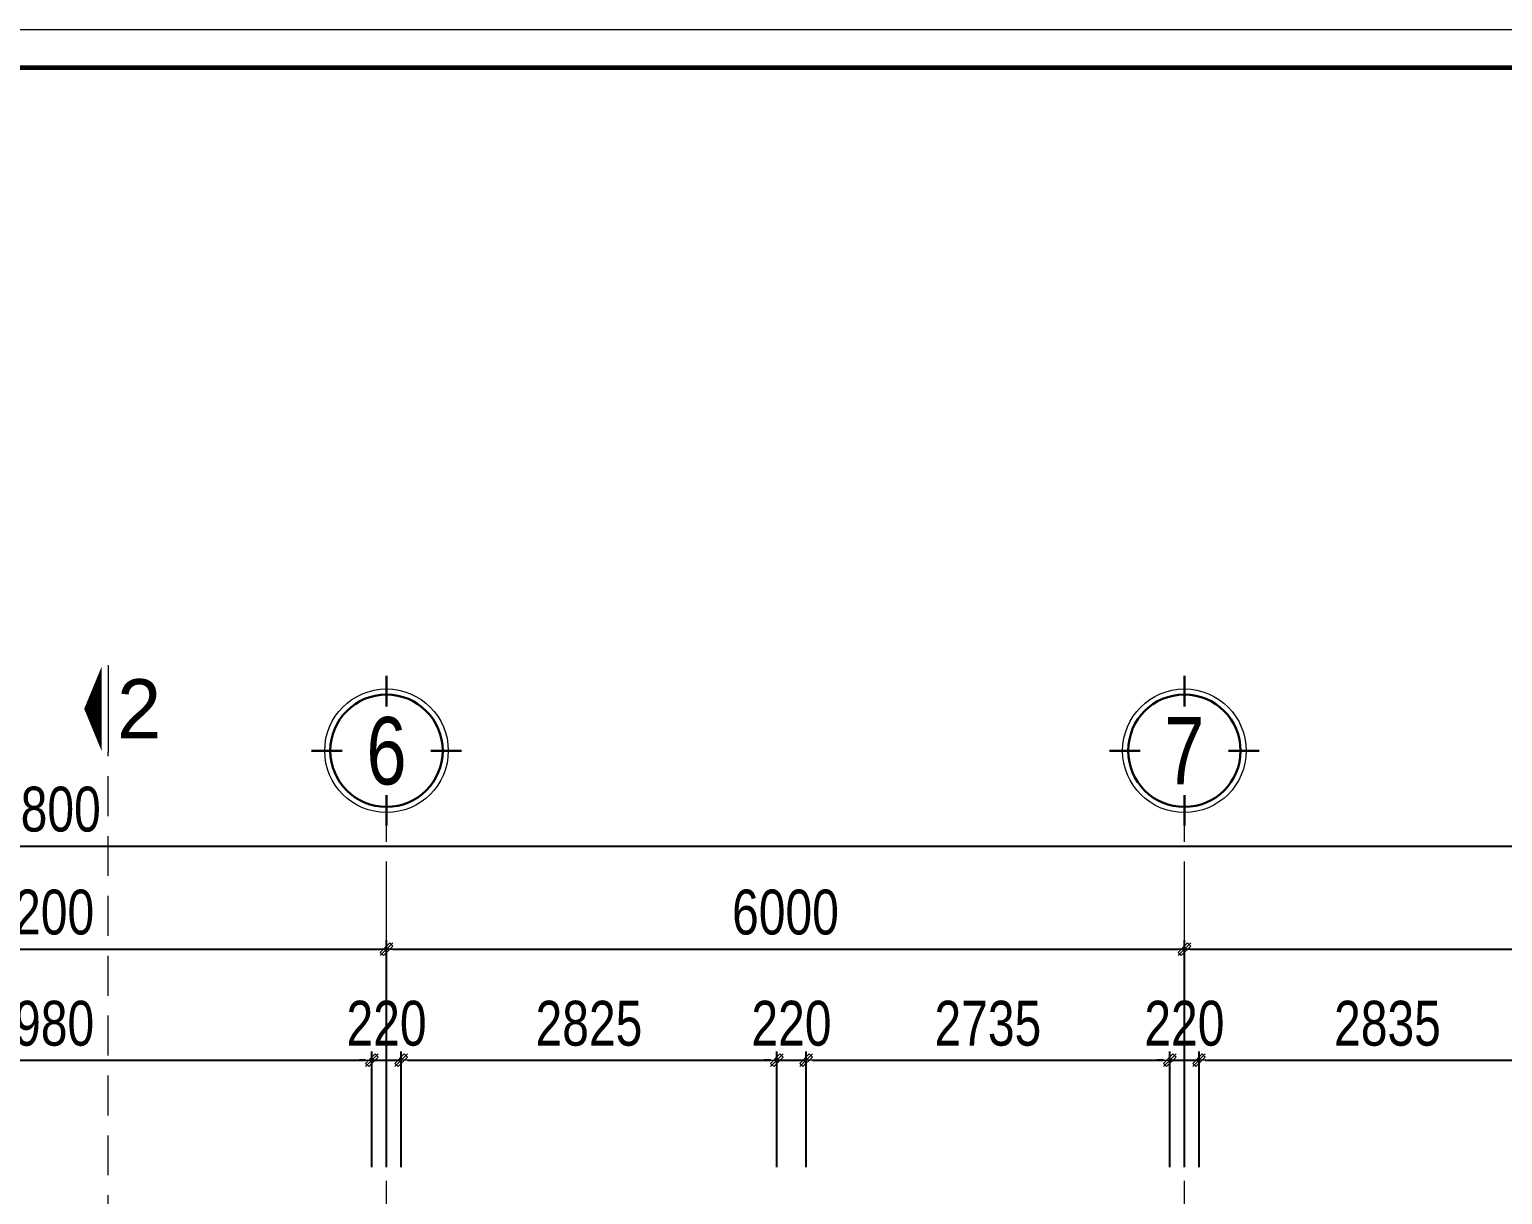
# Model space of a CAD drawing. Header units: millimetres. Extents: x 1109421 to 1726579, y -247837 to 144927.
# Drawn here: x 1568449 to 1579526, y -200406 to -191646 of the extents above; entities that cross this region are included whole.
import ezdxf
from ezdxf.enums import TextEntityAlignment as Align

# ---------------------------------------------------------------- set-up
doc = ezdxf.new("R2010")
doc.units = ezdxf.units.MM
doc.header["$LTSCALE"] = 600
doc.header["$MEASUREMENT"] = 0
doc.linetypes.add('CENTER', pattern=[2, 1.25, -0.25, 0.25, -0.25])
doc.linetypes.add('HIDDEN', pattern=[0.375, 0.25, -0.125])
doc.layers.get('0').update_dxf_attribs({"lineweight": 0})
doc.layers.get('Defpoints').update_dxf_attribs({"lineweight": 0})
for name, color, linetype, lineweight in [('dim', 144, 'Continuous', 13), ('Khungten_LCDI', 7, 'Continuous', 25), ('LC ISO', 153, 'Continuous', 13), ('LC Khac', 4, 'Continuous', 9), ('LC MANH DUT', 35, 'HIDDEN', 5), ('LC Text1', 3, 'Continuous', 20), ('thay1', 63, 'Continuous', 18), ('truc', 76, 'CENTER', 9)]:
    doc.layers.add(name, color=color, linetype=linetype, lineweight=lineweight)
doc.styles.add('EG 1', font='VHAVANB.TTF')
doc.styles.add('HOATBIF', font='hoatbif.shx', dxfattribs={"width": 0.8})
doc.styles.add('Khungten', font='VHAVAN.TTF', dxfattribs={"width": 0.9, "height": 5000})
doc.styles.add('LC 1', font='VHAVANB.TTF')
doc.styles.add('Tahoma', font='tahoma.ttf')
doc.styles.add('Title', font='VHBLACK.TTF')
doc.dimstyles.new('1-135', dxfattribs={"dimscale": 135, "dimtxt": 2.5, "dimasz": 0.35, "dimexe": 0.5, "dimexo": 0, "dimgap": 0.8, "dimtad": 1, "dimdec": 0, "dimzin": 0, "dimdsep": 46, "dimtxsty": 'HOATBIF', "dimblk1": 'DOT', "dimblk2": 'DOT', "dimsah": 1, "dimcen": -1, "dimdle": 1, "dimclrd": 256, "dimclre": 256, "dimclrt": 4, "dimadec": 3, "dimazin": 2, "dimtfac": 0.333333, "dimtdec": 0, "dimtix": 1, "dimtmove": 2, "dimatfit": 3, "dimldrblk": 'DOT', "dimfxl": 1, "dimtvp": 0.833333, "dimtolj": 1, "dimtzin": 0, "dimarcsym": 0})

# ---------------------------------------------------------------- blocks, each defined once
blk = doc.blocks.new('A$Cb3b0a436')
at = {"layer": 'Defpoints', "color": 0, "lineweight": 0}
blk.add_lwpolyline([(6.984, 0), (6.984, 297), (426.984, 297), (426.984, 0)], close=True, dxfattribs=at)
at = {"layer": 'Khungten_LCDI', "color": 5, "lineweight": 60}
blk.add_lwpolyline([(18.984, 2), (18.984, 295), (424.984, 295), (424.984, 2)], close=True, dxfattribs=at)
at = {"color": 7, "style": 'Khungten', "width": 0.8}
for tag, p in [('REVISION', (413.972, 41.037)), ('NGAYHT', (414.445, 32.406))]:
    blk.add_attdef(tag, text='', height=2, dxfattribs=at).set_placement(p, align=Align.CENTER)
at = {"layer": 'LC Text1', "style": 'Title', "width": 1.485915}
for tag, p, p2 in [('TENBANVE1', (388.111, 59.642), (422.376, 59.642)), ('TENBANVE2', (388.111, 52.875), (422.376, 52.875))]:
    blk.add_attdef(tag, text='', height=2.5, dxfattribs=at).set_placement(p, p2, align=Align.FIT)
at = {"layer": 'LC Text1', "style": 'Title', "width": 0.7}
blk.add_attdef('SOBANVE', text='', height=2.5, dxfattribs=at).set_placement((414.604, 9.538), align=Align.CENTER)
blk = doc.blocks.new('DOT')
at = {"layer": 'dim'}
for p, q in [((-3, 0), (3, 0)), ((-1, -1), (1, 1))]:
    blk.add_line(p, q, dxfattribs=at)
blk.add_lwpolyline([(0.5, 1), (-1, -0.5), (-0.5, -1), (1, 0.5)], close=True, dxfattribs=at)
blk = doc.blocks.new('*D1313')
at = {"layer": 'Defpoints', "color": 0, "transparency": 16777216}
for p in [(1571024, -199396), (1566044, -200201), (1571024, -200201)]:
    blk.add_point(p, dxfattribs=at)
at = {"layer": 'dim', "lineweight": -2, "transparency": 16777216}
for p, q in [((1566044, -200201), (1566044, -199329)), ((1571024, -200201), (1571024, -199329)), ((1566091, -199396), (1570977, -199396))]:
    blk.add_line(p, q, dxfattribs=at)
at = {"layer": 'dim', "lineweight": -2, "transparency": 16777216, "xscale": 47.25, "yscale": 47.25, "zscale": 47.25, "rotation": 180}
blk.add_blockref('DOT', (1566044, -199396), dxfattribs=at)
at = {"layer": 'dim', "lineweight": -2, "transparency": 16777216, "xscale": 47.25, "yscale": 47.25, "zscale": 47.25}
blk.add_blockref('DOT', (1571024, -199396), dxfattribs=at)
at = {"layer": 'dim', "color": 4, "transparency": 16777216, "insert": (1568534, -199120), "char_height": 337.5, "attachment_point": 5, "style": 'HOATBIF'}
blk.add_mtext('\\A1;4980', dxfattribs=at)
blk = doc.blocks.new('_Dot')
at = {"color": 0, "linetype": 'ByBlock', "lineweight": -2}
blk.add_line((-0.5, 0), (-1, 0), dxfattribs=at)
at = {"color": 0, "linetype": 'ByBlock', "const_width": 0.5}
blk.add_lwpolyline([(-0.25, 0, 1), (0.25, 0, 1)], format="xyb", close=True, dxfattribs=at)
blk = doc.blocks.new('*D1314')
at = {"layer": 'Defpoints', "color": 0, "transparency": 16777216}
for p in [(1571244, -199396), (1571024, -200201), (1571244, -200201)]:
    blk.add_point(p, dxfattribs=at)
at = {"layer": 'dim', "lineweight": -2, "transparency": 16777216}
for p, q in [((1571024, -200201), (1571024, -199329)), ((1571244, -200201), (1571244, -199329)), ((1570977, -199396), (1570929, -199396)), ((1571024, -199396), (1571244, -199396)), ((1571291, -199396), (1571338, -199396))]:
    blk.add_line(p, q, dxfattribs=at)
at = {"layer": 'dim', "lineweight": -2, "transparency": 16777216, "xscale": 47.25, "yscale": 47.25, "zscale": 47.25}
blk.add_blockref('DOT', (1571024, -199396), dxfattribs=at)
at = {"layer": 'dim', "lineweight": -2, "transparency": 16777216, "xscale": 47.25, "yscale": 47.25, "zscale": 47.25, "rotation": 180}
blk.add_blockref('DOT', (1571244, -199396), dxfattribs=at)
at = {"layer": 'dim', "color": 4, "transparency": 16777216, "insert": (1571134, -199120), "char_height": 337.5, "attachment_point": 5, "style": 'HOATBIF'}
blk.add_mtext('\\A1;220', dxfattribs=at)
blk = doc.blocks.new('*D1315')
at = {"layer": 'Defpoints', "color": 0, "transparency": 16777216}
for p in [(1574069, -199396), (1571244, -200201), (1574069, -200201)]:
    blk.add_point(p, dxfattribs=at)
at = {"layer": 'dim', "lineweight": -2, "transparency": 16777216}
for p, q in [((1571244, -200201), (1571244, -199329)), ((1574069, -200201), (1574069, -199329)), ((1571291, -199396), (1574022, -199396))]:
    blk.add_line(p, q, dxfattribs=at)
at = {"layer": 'dim', "lineweight": -2, "transparency": 16777216, "xscale": 47.25, "yscale": 47.25, "zscale": 47.25, "rotation": 180}
blk.add_blockref('DOT', (1571244, -199396), dxfattribs=at)
at = {"layer": 'dim', "lineweight": -2, "transparency": 16777216, "xscale": 47.25, "yscale": 47.25, "zscale": 47.25}
blk.add_blockref('DOT', (1574069, -199396), dxfattribs=at)
at = {"layer": 'dim', "color": 4, "transparency": 16777216, "insert": (1572656, -199120), "char_height": 337.5, "attachment_point": 5, "style": 'HOATBIF'}
blk.add_mtext('\\A1;2825', dxfattribs=at)
blk = doc.blocks.new('*D1316')
at = {"layer": 'Defpoints', "color": 0, "transparency": 16777216}
for p in [(1574289, -199396), (1574069, -200201), (1574289, -200201)]:
    blk.add_point(p, dxfattribs=at)
at = {"layer": 'dim', "lineweight": -2, "transparency": 16777216}
for p, q in [((1574069, -200201), (1574069, -199329)), ((1574289, -200201), (1574289, -199329)), ((1574022, -199396), (1573974, -199396)), ((1574069, -199396), (1574289, -199396)), ((1574336, -199396), (1574383, -199396))]:
    blk.add_line(p, q, dxfattribs=at)
at = {"layer": 'dim', "lineweight": -2, "transparency": 16777216, "xscale": 47.25, "yscale": 47.25, "zscale": 47.25}
blk.add_blockref('DOT', (1574069, -199396), dxfattribs=at)
at = {"layer": 'dim', "lineweight": -2, "transparency": 16777216, "xscale": 47.25, "yscale": 47.25, "zscale": 47.25, "rotation": 180}
blk.add_blockref('DOT', (1574289, -199396), dxfattribs=at)
at = {"layer": 'dim', "color": 4, "transparency": 16777216, "insert": (1574179, -199120), "char_height": 337.5, "attachment_point": 5, "style": 'HOATBIF'}
blk.add_mtext('\\A1;220', dxfattribs=at)
blk = doc.blocks.new('*D1317')
at = {"layer": 'Defpoints', "color": 0, "transparency": 16777216}
for p in [(1577024, -199396), (1574289, -200201), (1577024, -200201)]:
    blk.add_point(p, dxfattribs=at)
at = {"layer": 'dim', "lineweight": -2, "transparency": 16777216}
for p, q in [((1574289, -200201), (1574289, -199329)), ((1577024, -200201), (1577024, -199329)), ((1574336, -199396), (1576977, -199396))]:
    blk.add_line(p, q, dxfattribs=at)
at = {"layer": 'dim', "lineweight": -2, "transparency": 16777216, "xscale": 47.25, "yscale": 47.25, "zscale": 47.25, "rotation": 180}
blk.add_blockref('DOT', (1574289, -199396), dxfattribs=at)
at = {"layer": 'dim', "lineweight": -2, "transparency": 16777216, "xscale": 47.25, "yscale": 47.25, "zscale": 47.25}
blk.add_blockref('DOT', (1577024, -199396), dxfattribs=at)
at = {"layer": 'dim', "color": 4, "transparency": 16777216, "insert": (1575656, -199120), "char_height": 337.5, "attachment_point": 5, "style": 'HOATBIF'}
blk.add_mtext('\\A1;2735', dxfattribs=at)
blk = doc.blocks.new('*D1318')
at = {"layer": 'Defpoints', "color": 0, "transparency": 16777216}
for p in [(1577244, -199396), (1577024, -200201), (1577244, -200201)]:
    blk.add_point(p, dxfattribs=at)
at = {"layer": 'dim', "lineweight": -2, "transparency": 16777216}
for p, q in [((1577024, -200201), (1577024, -199329)), ((1577244, -200201), (1577244, -199329)), ((1576977, -199396), (1576929, -199396)), ((1577024, -199396), (1577244, -199396)), ((1577291, -199396), (1577338, -199396))]:
    blk.add_line(p, q, dxfattribs=at)
at = {"layer": 'dim', "lineweight": -2, "transparency": 16777216, "xscale": 47.25, "yscale": 47.25, "zscale": 47.25}
blk.add_blockref('DOT', (1577024, -199396), dxfattribs=at)
at = {"layer": 'dim', "lineweight": -2, "transparency": 16777216, "xscale": 47.25, "yscale": 47.25, "zscale": 47.25, "rotation": 180}
blk.add_blockref('DOT', (1577244, -199396), dxfattribs=at)
at = {"layer": 'dim', "color": 4, "transparency": 16777216, "insert": (1577134, -199120), "char_height": 337.5, "attachment_point": 5, "style": 'HOATBIF'}
blk.add_mtext('\\A1;220', dxfattribs=at)
blk = doc.blocks.new('*D1319')
at = {"layer": 'Defpoints', "color": 0, "transparency": 16777216}
for p in [(1580079, -199396), (1577244, -200201), (1580079, -200201)]:
    blk.add_point(p, dxfattribs=at)
at = {"layer": 'dim', "lineweight": -2, "transparency": 16777216}
for p, q in [((1577244, -200201), (1577244, -199329)), ((1580079, -200201), (1580079, -199329)), ((1577291, -199396), (1580032, -199396))]:
    blk.add_line(p, q, dxfattribs=at)
at = {"layer": 'dim', "lineweight": -2, "transparency": 16777216, "xscale": 47.25, "yscale": 47.25, "zscale": 47.25, "rotation": 180}
blk.add_blockref('DOT', (1577244, -199396), dxfattribs=at)
at = {"layer": 'dim', "lineweight": -2, "transparency": 16777216, "xscale": 47.25, "yscale": 47.25, "zscale": 47.25}
blk.add_blockref('DOT', (1580079, -199396), dxfattribs=at)
at = {"layer": 'dim', "color": 4, "transparency": 16777216, "insert": (1578661, -199120), "char_height": 337.5, "attachment_point": 5, "style": 'HOATBIF'}
blk.add_mtext('\\A1;2835', dxfattribs=at)
blk = doc.blocks.new('*D1328')
at = {"layer": 'Defpoints', "color": 0, "transparency": 16777216}
for p in [(1577134, -198561), (1571134, -200201), (1577134, -200201)]:
    blk.add_point(p, dxfattribs=at)
at = {"layer": 'dim', "lineweight": -2, "transparency": 16777216}
for p, q in [((1571134, -200201), (1571134, -198494)), ((1577134, -200201), (1577134, -198494)), ((1571181, -198561), (1577087, -198561))]:
    blk.add_line(p, q, dxfattribs=at)
at = {"layer": 'dim', "lineweight": -2, "transparency": 16777216, "xscale": 47.25, "yscale": 47.25, "zscale": 47.25, "rotation": 180}
blk.add_blockref('DOT', (1571134, -198561), dxfattribs=at)
at = {"layer": 'dim', "lineweight": -2, "transparency": 16777216, "xscale": 47.25, "yscale": 47.25, "zscale": 47.25}
blk.add_blockref('DOT', (1577134, -198561), dxfattribs=at)
at = {"layer": 'dim', "color": 4, "transparency": 16777216, "insert": (1574134, -198284), "char_height": 337.5, "attachment_point": 5, "style": 'HOATBIF'}
blk.add_mtext('\\A1;6000', dxfattribs=at)
blk = doc.blocks.new('*D1329')
at = {"layer": 'Defpoints', "color": 0, "transparency": 16777216}
for p in [(1583134, -198561), (1577134, -200201), (1583134, -200201)]:
    blk.add_point(p, dxfattribs=at)
at = {"layer": 'dim', "lineweight": -2, "transparency": 16777216}
for p, q in [((1577134, -200201), (1577134, -198494)), ((1583134, -200201), (1583134, -198494)), ((1577181, -198561), (1583087, -198561))]:
    blk.add_line(p, q, dxfattribs=at)
at = {"layer": 'dim', "lineweight": -2, "transparency": 16777216, "xscale": 47.25, "yscale": 47.25, "zscale": 47.25, "rotation": 180}
blk.add_blockref('DOT', (1577134, -198561), dxfattribs=at)
at = {"layer": 'dim', "lineweight": -2, "transparency": 16777216, "xscale": 47.25, "yscale": 47.25, "zscale": 47.25}
blk.add_blockref('DOT', (1583134, -198561), dxfattribs=at)
at = {"layer": 'dim', "color": 4, "transparency": 16777216, "insert": (1580134, -198284), "char_height": 337.5, "attachment_point": 5, "style": 'HOATBIF'}
blk.add_mtext('\\A1;6000', dxfattribs=at)
blk = doc.blocks.new('KyHieu TrucDinhVi')
at = {"color": 7, "lineweight": 30}
for p, q in [((0, 2.364), (0, 4)), ((-2.364, 0), (-4, 0)), ((2.364, 0), (4, 0)), ((0, -2.364), (0, -4))]:
    blk.add_line(p, q, dxfattribs=at)
blk.add_circle((0, 0), 3.3)
blk.add_circle((0, 0), 3, dxfattribs=at)
at = {"ltscale": 20, "style": 'Tahoma'}
blk.add_attdef('AA', text='', height=3, dxfattribs=at).set_placement((0, 0), align=Align.MIDDLE_CENTER)
blk = doc.blocks.new('*D1330')
at = {"layer": 'Defpoints', "color": 0, "transparency": 16777216}
for p in [(1571134, -198561), (1565934, -200201), (1571134, -200201)]:
    blk.add_point(p, dxfattribs=at)
at = {"layer": 'dim', "lineweight": -2, "transparency": 16777216}
for p, q in [((1565934, -200201), (1565934, -198494)), ((1571134, -200201), (1571134, -198494)), ((1565981, -198561), (1571087, -198561))]:
    blk.add_line(p, q, dxfattribs=at)
at = {"layer": 'dim', "lineweight": -2, "transparency": 16777216, "xscale": 47.25, "yscale": 47.25, "zscale": 47.25, "rotation": 180}
blk.add_blockref('DOT', (1565934, -198561), dxfattribs=at)
at = {"layer": 'dim', "lineweight": -2, "transparency": 16777216, "xscale": 47.25, "yscale": 47.25, "zscale": 47.25}
blk.add_blockref('DOT', (1571134, -198561), dxfattribs=at)
at = {"layer": 'dim', "color": 4, "transparency": 16777216, "insert": (1568534, -198284), "char_height": 337.5, "attachment_point": 5, "style": 'HOATBIF'}
blk.add_mtext('\\A1;5200', dxfattribs=at)
blk = doc.blocks.new('cat11')
at = {"layer": 'LC Khac', "color": 1, "ltscale": 2}
blk.add_line((0, 0), (0, 485.5), dxfattribs=at)
blk.add_lwpolyline([(-134, 242.7, 0, 471.4, 0), (-36.6, 242.7, 275, 275, 0)], format="xyseb", dxfattribs=at)
at = {"ltscale": 2, "style": 'LC 1'}
blk.add_attdef('A', text='', height=330, dxfattribs=at).set_placement((178.5, 242.7), align=Align.MIDDLE_CENTER)
blk = doc.blocks.new('*D1331')
at = {"layer": 'Defpoints', "color": 0, "transparency": 16777216}
for p in [(1588334, -197786), (1546534, -200201), (1588334, -200201)]:
    blk.add_point(p, dxfattribs=at)
at = {"layer": 'dim', "lineweight": -2, "transparency": 16777216}
for p, q in [((1546534, -200201), (1546534, -197719)), ((1588334, -200201), (1588334, -197719)), ((1546581, -197786), (1588287, -197786))]:
    blk.add_line(p, q, dxfattribs=at)
at = {"layer": 'dim', "lineweight": -2, "transparency": 16777216, "xscale": 47.25, "yscale": 47.25, "zscale": 47.25, "rotation": 180}
blk.add_blockref('DOT', (1546534, -197786), dxfattribs=at)
at = {"layer": 'dim', "lineweight": -2, "transparency": 16777216, "xscale": 47.25, "yscale": 47.25, "zscale": 47.25}
blk.add_blockref('DOT', (1588334, -197786), dxfattribs=at)
at = {"layer": 'dim', "color": 4, "transparency": 16777216, "insert": (1568483, -197510), "char_height": 337.5, "attachment_point": 5, "style": 'HOATBIF'}
blk.add_mtext('\\A1;41800', dxfattribs=at)

msp = doc.modelspace()

# ---------------------------------------------------------------- linework, layer by layer
at = {"layer": 'LC MANH DUT', "ltscale": 2}
msp.add_line((1569041.3, -218710.6), (1569041.3, -197081.3), dxfattribs=at)
at = {"layer": 'truc'}
for p, q in [((1571133.8, -217852.6), (1571133.8, -197632.2)), ((1577133.8, -217852.6), (1577133.8, -197632.2))]:
    msp.add_line(p, q, dxfattribs=at)

# ---------------------------------------------------------------- block references
at = {"xscale": 143.35021493995, "yscale": 143.35021493995, "zscale": 143.35021493995}
msp.add_blockref('A$Cb3b0a436', (1539916.7, -234220.8), dxfattribs=at)
at = {"layer": 'LC ISO'}
ref = msp.add_blockref('KyHieu TrucDinhVi', (1571133.8, -197068.8), dxfattribs=dict(at, xscale=140.8352653944289, yscale=140.8352653944289, zscale=140.8352653944289))
ref.add_attrib('AA', '6', dxfattribs={"layer": '0', "ltscale": 20, "height": 507, "style": 'EG 1', "width": 0.8}).set_placement((1571133.8, -197068.8), align=Align.MIDDLE_CENTER)
ref = msp.add_blockref('KyHieu TrucDinhVi', (1577133.8, -197068.8), dxfattribs=dict(at, xscale=140.8352653944289, yscale=140.8352653944289, zscale=140.8352653944289))
ref.add_attrib('AA', '7', dxfattribs={"layer": '0', "ltscale": 20, "height": 507, "style": 'EG 1', "width": 0.8}).set_placement((1577133.8, -197068.8), align=Align.MIDDLE_CENTER)
at = {"layer": 'thay1'}
ref = msp.add_blockref('cat11', (1569041.3, -196426), dxfattribs=dict(at, xscale=-1.35, yscale=1.35, zscale=1.35, rotation=180))
ref.add_attrib('A', '2', dxfattribs={"layer": '0', "ltscale": 2, "height": 445.5, "style": 'LC 1'}).set_placement((1569273.8, -196753.6), align=Align.MIDDLE_CENTER)
ref = msp.add_blockref('cat11', (1569041.3, -196426), dxfattribs=dict(at, xscale=-1.35, yscale=1.35, zscale=1.35, rotation=180))
ref.add_attrib('A', '2', dxfattribs={"layer": '0', "ltscale": 2, "height": 445.5, "style": 'LC 1'}).set_placement((1569273.8, -196753.6), align=Align.MIDDLE_CENTER)

# ---------------------------------------------------------------- dimensions: what is measured, and where the dimension line sits
at = {"layer": 'dim'}
dim = msp.add_linear_dim(base=(1588333.8, -197786.4), p1=(1546533.8, -200200.8), p2=(1588333.8, -200200.8), dimstyle='1-135', dxfattribs=at)
dim.commit()
dim.dimension.update_dxf_attribs({"geometry": '*D1331', "text_midpoint": (1568483.4, -197509.7), "dimtype": 160})
for base, p1, p2, picture, middle in [((1571133.8, -198561.1), (1565933.8, -200200.8), (1571133.8, -200200.8), '*D1330', (1568533.8, -198284.4)), ((1577133.8, -198561.1), (1571133.8, -200200.8), (1577133.8, -200200.8), '*D1328', (1574133.8, -198284.4)), ((1583133.8, -198561.1), (1577133.8, -200200.8), (1583133.8, -200200.8), '*D1329', (1580133.8, -198284.4)), ((1571023.8, -199396.5), (1566043.8, -200200.8), (1571023.8, -200200.8), '*D1313', (1568533.8, -199119.7)), ((1571243.8, -199396.5), (1571023.8, -200200.8), (1571243.8, -200200.8), '*D1314', (1571133.8, -199119.7)), ((1574068.8, -199396.5), (1571243.8, -200200.8), (1574068.8, -200200.8), '*D1315', (1572656.3, -199119.7)), ((1574288.8, -199396.5), (1574068.8, -200200.8), (1574288.8, -200200.8), '*D1316', (1574178.8, -199119.7)), ((1577023.8, -199396.5), (1574288.8, -200200.8), (1577023.8, -200200.8), '*D1317', (1575656.3, -199119.7)), ((1577243.8, -199396.5), (1577023.8, -200200.8), (1577243.8, -200200.8), '*D1318', (1577133.8, -199119.7)), ((1580078.8, -199396.5), (1577243.8, -200200.8), (1580078.8, -200200.8), '*D1319', (1578661.3, -199119.7))]:
    dim = msp.add_linear_dim(base=base, p1=p1, p2=p2, dimstyle='1-135', dxfattribs=at)
    dim.commit()
    dim.dimension.update_dxf_attribs({"geometry": picture, "text_midpoint": middle})

doc.saveas('drawing.dxf')
